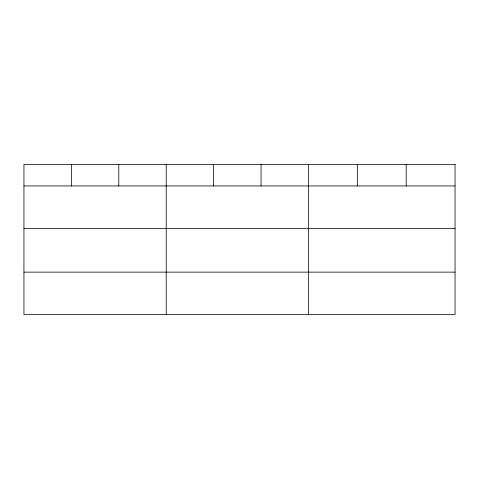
<?xml version="1.0" encoding="UTF-8"?>
<svg xmlns="http://www.w3.org/2000/svg" width="479" height="479" viewBox="0 0 479 479"><rect width="100%" height="100%" fill="white"/><g stroke="black" fill="none" stroke-linecap="round" stroke-linejoin="round"><path stroke-width="0.72" d="M23.95 185.942L455.05 185.942M23.95 228.393L455.05 228.393M23.95 272.132L455.05 272.132M406.192 164.417L406.192 185.942M357.334 164.417L357.334 185.942M308.476 164.417L308.476 314.583M261.055 164.417L261.055 185.942M213.634 164.417L213.634 185.942M166.213 164.417L166.213 314.583M118.792 164.417L118.792 185.942M71.371 164.417L71.371 185.942M455.05 164.417L23.95 164.417L23.95 314.583L455.05 314.583L455.05 164.417"/></g></svg>
